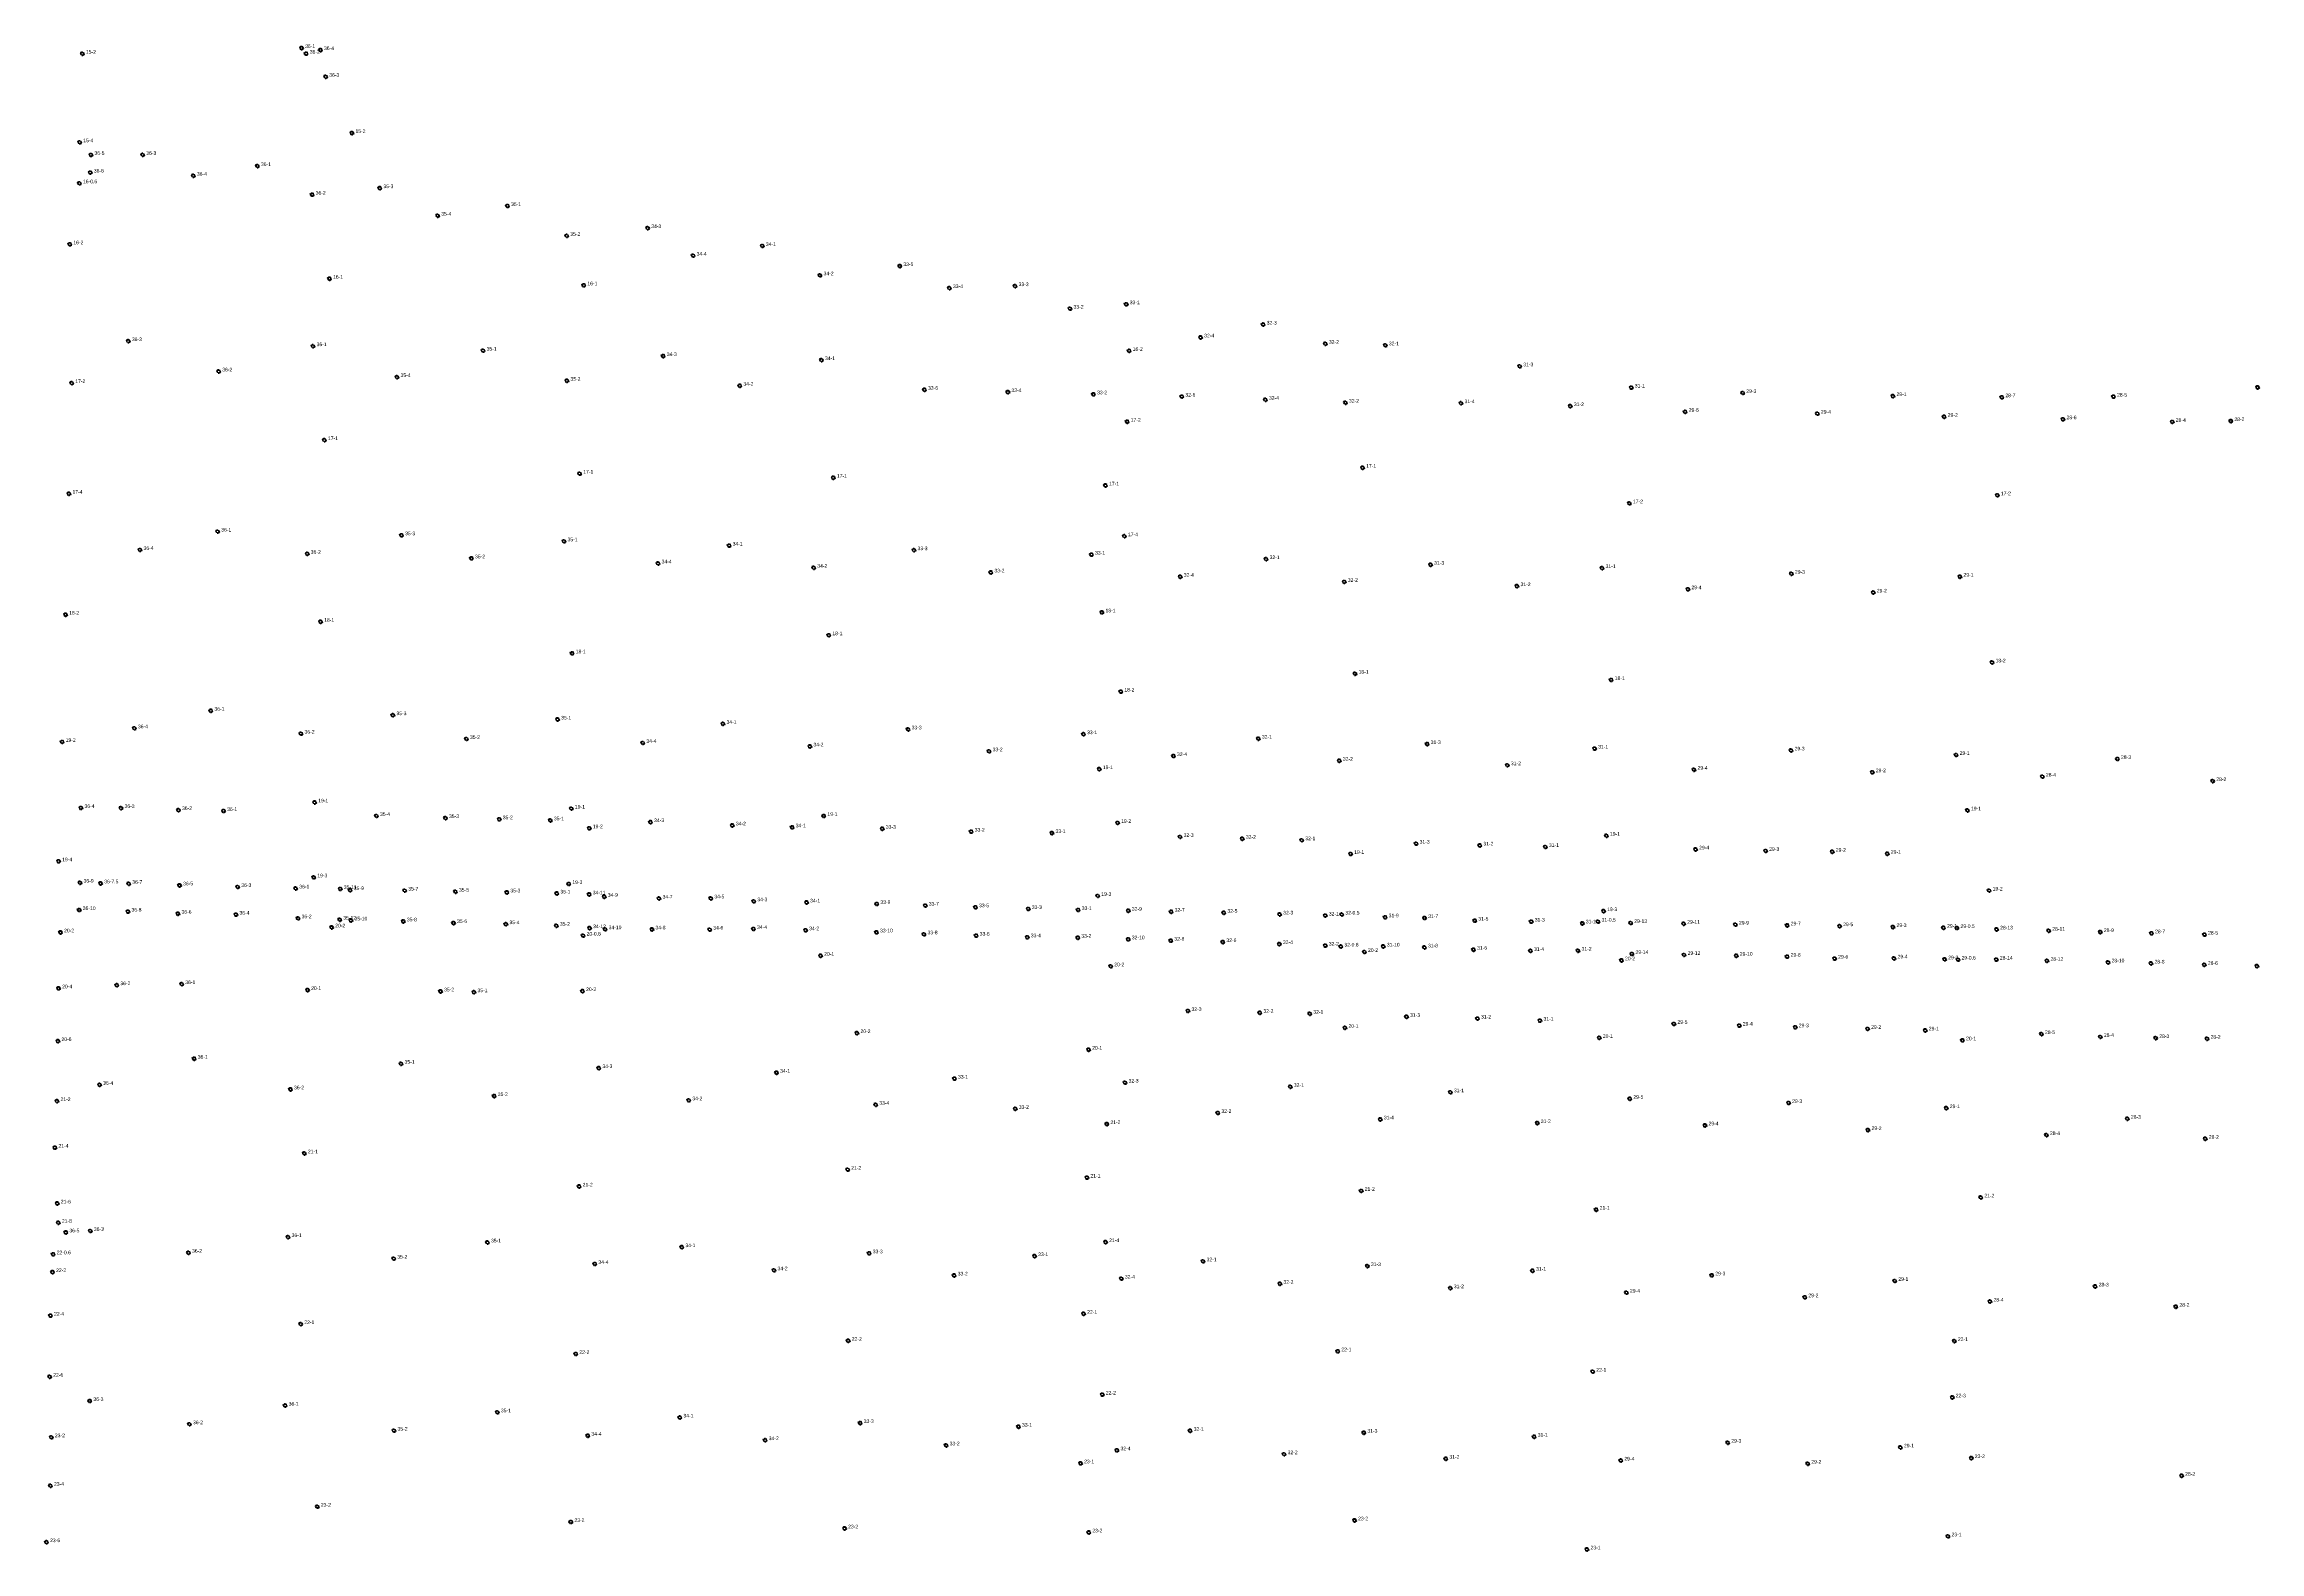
# Model space of a CAD drawing. Header units: inches. Extents: x 486468 to 494393, y 5455952 to 5461583.
# Drawn here: x 486488 to 487712, y 5456973 to 5457805 of the extents above; entities that cross this region are included whole.
import ezdxf

# ---------------------------------------------------------------- set-up
doc = ezdxf.new("R2010")
doc.units = ezdxf.units.IN
doc.header["$MEASUREMENT"] = 0
doc.layers.add('StreetLightingPoles', color=10, linetype='Continuous')

# ---------------------------------------------------------------- blocks, each defined once
blk = doc.blocks.new('Light')
at = {"color": 255}
for p, q in [((-0.7, 0.2), (-1.2, 0.4)), ((-0.4, 0.6), (-0.7, 1)), ((0, 0.7), (0, 1.2)), ((0.4, 0.6), (0.7, 1)), ((0.7, 0.2), (1.2, 0.4)), ((-0.7, -0.2), (-1.2, -0.4)), ((-0.4, -0.6), (-0.7, -1)), ((0, -0.8), (0, -1.3)), ((0.4, -0.6), (0.7, -1)), ((0.7, -0.2), (1.2, -0.4))]:
    blk.add_line(p, q, dxfattribs=at)
blk.add_circle((0, 0), 0.75, dxfattribs=at)

msp = doc.modelspace()

# ---------------------------------------------------------------- block references
at = {"layer": 'StreetLightingPoles'}
for p in [(486630.178, 5457803.364), (486640.62, 5457802.255), (486509.051, 5457800.2), (486632.733, 5457800.257), (486643.508, 5457787.493), (486657.99, 5457756.402), (486507.583, 5457751.31), (486513.786, 5457744.304), (486542.384, 5457744.342), (486507.437, 5457728.624), (486513.434, 5457734.57), (486570.378, 5457732.764), (486605.762, 5457738.164), (486635.999, 5457722.346), (486673.398, 5457725.936), (486743.943, 5457716.121), (486705.385, 5457710.738), (486821.401, 5457703.885), (486502.126, 5457694.945), (486776.669, 5457699.586), (486884.737, 5457694.021), (486846.489, 5457688.678), (486960.693, 5457682.905), (486645.582, 5457675.933), (486786.105, 5457672.272), (486916.61, 5457677.786), (486988.092, 5457670.721), (487024.376, 5457671.804), (487054.736, 5457659.408), (487085.795, 5457661.822), (487126.889, 5457643.478), (487161.473, 5457650.606), (486534.459, 5457641.431), (486636.498, 5457638.639), (486730.45, 5457636.192), (486829.976, 5457633.204), (486917.385, 5457630.964), (487087.417, 5457636.056), (487195.832, 5457639.956), (487228.962, 5457639.129), (486503.182, 5457618.235), (486584.393, 5457624.692), (486682.904, 5457621.564), (486776.769, 5457619.518), (487303.203, 5457627.539), (486872.311, 5457616.779), (486974.343, 5457614.536), (487020.413, 5457613.292), (487067.729, 5457612.047), (487116.506, 5457610.824), (487162.695, 5457609.025), (487206.884, 5457607.426), (487270.766, 5457607.151), (487331.152, 5457605.52), (487364.815, 5457615.786), (487426.433, 5457612.792), (487509.412, 5457611.053), (487569.581, 5457610.437), (487631.279, 5457610.781), (487710.882, 5457615.903), (487086.326, 5457596.926), (487394.633, 5457602.364), (487467.674, 5457601.37), (487537.734, 5457599.632), (487603.358, 5457598.285), (487663.724, 5457596.825), (487696.099, 5457597.273), (486642.781, 5457586.76), (487216.385, 5457571.453), (486501.637, 5457557.101), (486783.826, 5457568.222), (486923.961, 5457565.959), (487074.344, 5457561.706), (487567.082, 5457556.279), (487363.773, 5457551.821), (486583.811, 5457536.245), (486685.403, 5457534.189), (487084.789, 5457533.669), (486540.895, 5457526.061), (486633.305, 5457523.919), (486724.044, 5457521.445), (486775.168, 5457530.874), (486866.41, 5457528.498), (486968.533, 5457525.939), (487066.628, 5457523.48), (487163.055, 5457520.987), (486827.134, 5457518.63), (486913.145, 5457516.217), (487011.017, 5457513.654), (487115.643, 5457511.232), (487206.277, 5457508.436), (487253.987, 5457517.868), (487348.702, 5457516.036), (487453.291, 5457512.929), (487546.419, 5457511.293), (487301.69, 5457506.067), (487396.121, 5457504.377), (487498.535, 5457502.559), (486499.797, 5457490.3), (486640.673, 5457486.383), (487072.399, 5457491.614), (486921.503, 5457478.968), (486779.676, 5457468.961), (487564.166, 5457463.946), (487082.806, 5457447.832), (487212.203, 5457457.692), (487353.738, 5457454.25), (486580.051, 5457437.231), (486680.62, 5457434.787), (486537.804, 5457427.542), (486629.853, 5457424.588), (486721.255, 5457421.671), (486771.617, 5457432.405), (486862.982, 5457430), (486965.264, 5457426.947), (487062.203, 5457424.292), (487158.783, 5457421.8), (486497.873, 5457420.043), (486818.685, 5457419.465), (486911.026, 5457417.522), (487010.017, 5457414.834), (487111.893, 5457412.237), (487203.519, 5457409.606), (487252.079, 5457418.855), (487344.572, 5457416.331), (487453.105, 5457415.293), (487544.316, 5457412.85), (487633.46, 5457410.59), (487070.913, 5457404.969), (487296.375, 5457407.157), (487399.495, 5457404.674), (487497.989, 5457403.277), (487591.982, 5457400.85), (487686.086, 5457398.396), (486637.402, 5457386.584), (486508.288, 5457383.545), (486530.41, 5457383.468), (486562.144, 5457382.365), (486587.094, 5457381.866), (486671.532, 5457379.123), (486709.652, 5457377.948), (486739.375, 5457377.277), (486767.617, 5457376.685), (486779.222, 5457383.214), (486822.981, 5457375.719), (486868.145, 5457373.881), (486901.231, 5457372.831), (486918.743, 5457379.098), (487081.009, 5457375.291), (487550.565, 5457382.206), (486789.108, 5457372.319), (486951.023, 5457372.036), (487000.126, 5457370.461), (487044.765, 5457369.673), (487115.54, 5457367.557), (487149.938, 5457366.506), (487182.76, 5457365.719), (487245.961, 5457363.852), (487281.147, 5457362.802), (487317.383, 5457362.014), (487351.105, 5457368.174), (487400.388, 5457360.61), (486495.939, 5457354.069), (487209.785, 5457358.151), (487439.083, 5457359.818), (487475.903, 5457359.314), (487506.287, 5457358.229), (486507.759, 5457342.218), (486519.158, 5457341.882), (486534.672, 5457341.634), (486562.755, 5457340.756), (486594.878, 5457339.892), (486626.919, 5457339.071), (486636.917, 5457345.208), (486651.562, 5457338.792), (486657.042, 5457338.13), (486687.156, 5457337.911), (486715.172, 5457337.266), (486743.574, 5457336.879), (486771.204, 5457336.287), (486777.821, 5457341.54), (487562.541, 5457337.914), (486507.32, 5457327.162), (486534.233, 5457326.285), (486561.878, 5457325.115), (486593.892, 5457324.621), (486789.073, 5457335.774), (486797.4, 5457334.44), (486827.644, 5457333.503), (486856.258, 5457333.564), (486880.02, 5457331.997), (486909.195, 5457331.338), (486947.998, 5457330.492), (486974.796, 5457329.581), (487002.507, 5457328.67), (487031.676, 5457327.759), (487059.243, 5457327.191), (487070.049, 5457334.969), (487086.929, 5457326.752), (487110.61, 5457326.188), (487139.742, 5457325.624), (487170.566, 5457324.685), (487195.775, 5457324.106), (487204.877, 5457324.663), (487349.528, 5457326.529), (486496.993, 5457314.789), (486628.227, 5457322.564), (486646.795, 5457317.552), (486651.278, 5457321.818), (486657.463, 5457321.395), (486686.382, 5457320.879), (486714.139, 5457319.976), (486743.058, 5457319.33), (486770.944, 5457318.427), (486785.704, 5457313.042), (486789.295, 5457317.129), (486797.859, 5457316.545), (486823.745, 5457316.448), (486855.674, 5457316.349), (486879.856, 5457316.688), (486908.646, 5457315.97), (486947.815, 5457314.823), (486974.067, 5457313.73), (487002.871, 5457313.001), (487031.129, 5457312.09), (487059.039, 5457311.84), (487228.842, 5457323.133), (487250.643, 5457322.745), (487278.394, 5457321.269), (487309.558, 5457320.747), (487337.756, 5457319.764), (487346.455, 5457320.727), (487364.518, 5457319.993), (487393.781, 5457319.543), (487422.373, 5457319.103), (487450.95, 5457318.664), (487479.948, 5457318.218), (487509.422, 5457317.765), (487537.37, 5457317.336), (487544.765, 5457317.222), (487566.667, 5457316.412), (487595.458, 5457315.7), (487623.977, 5457314.995), (487652.288, 5457314.294), (487681.564, 5457313.57), (486916.952, 5457301.886), (487086.929, 5457310.974), (487110.422, 5457310.222), (487139.178, 5457309.47), (487170.378, 5457308.343), (487195.783, 5457307.498), (487204.355, 5457306.992), (487217.417, 5457304.006), (487227.829, 5457307.002), (487250.56, 5457306.485), (487277.688, 5457305.229), (487309.166, 5457304.589), (487335.418, 5457304.671), (487359.414, 5457299.351), (487365.202, 5457302.867), (487393.998, 5457302.373), (487422.841, 5457301.879), (487450.951, 5457301.398), (487477.2, 5457300.312), (487509.996, 5457300.386), (487537.983, 5457299.907), (487545.358, 5457299.78), (487566.522, 5457299.774), (487077.244, 5457296.07), (487594.509, 5457299.066), (487628.251, 5457298.213), (487651.984, 5457297.613), (487681.443, 5457296.868), (487710.509, 5457296.133), (486495.94, 5457283.891), (486528.079, 5457285.632), (486563.961, 5457286.214), (486633.489, 5457282.961), (486706.958, 5457282.211), (486725.401, 5457281.753), (486785.409, 5457282.353), (487119.906, 5457271.389), (487159.631, 5457270.362), (487187.199, 5457269.848), (487240.679, 5457268.148), (487279.863, 5457267.202), (487314.388, 5457266.052), (487388.381, 5457264.241), (487424.481, 5457263.311), (486495.563, 5457254.741), (486937.016, 5457259.133), (487206.63, 5457262.059), (487347.159, 5457256.526), (487455.438, 5457262.375), (487495.403, 5457261.496), (487527.267, 5457260.616), (487547.862, 5457255.167), (487591.453, 5457258.645), (487624.004, 5457257.071), (487654.587, 5457256.415), (487682.945, 5457256.039), (486570.831, 5457245.014), (486685.123, 5457242.21), (486794.394, 5457239.8), (487065.008, 5457249.983), (486518.567, 5457230.56), (486624.033, 5457228.067), (486892.577, 5457237.267), (486990.902, 5457234.01), (487085.127, 5457231.831), (487176.47, 5457229.471), (487264.909, 5457226.483), (486495.041, 5457221.584), (486736.606, 5457224.385), (486844.108, 5457222.043), (486947.4, 5457219.573), (487024.503, 5457217.301), (487136.414, 5457215.069), (487364.032, 5457222.846), (487451.751, 5457220.577), (487538.866, 5457217.689), (487075.081, 5457208.904), (487226.171, 5457211.468), (487312.879, 5457209.477), (487405.555, 5457208.168), (487495.616, 5457205.602), (487594.204, 5457202.852), (487638.91, 5457211.822), (486493.892, 5457195.877), (486631.707, 5457192.72), (487681.969, 5457200.756), (486931.91, 5457183.755), (487064.065, 5457179.339), (486495.178, 5457165.045), (486783.519, 5457174.411), (487215.632, 5457171.991), (487557.935, 5457168.355), (486495.777, 5457154.34), (487345.416, 5457161.589), (486499.931, 5457149.051), (486513.462, 5457149.879), (486622.691, 5457146.444), (486732.861, 5457143.516), (486840.257, 5457140.897), (487074.408, 5457143.687), (486492.925, 5457136.965), (486567.671, 5457137.82), (486681.106, 5457134.563), (486792.21, 5457131.616), (486891.196, 5457128.13), (486943.771, 5457137.517), (487035.181, 5457135.942), (487128.229, 5457133.108), (487219.022, 5457130.46), (487310.281, 5457127.859), (486492.57, 5457127.138), (486990.729, 5457125.251), (487083.101, 5457123.517), (487170.703, 5457120.659), (487264.861, 5457118.231), (487362.156, 5457115.77), (487409.341, 5457125.341), (487510.407, 5457122.259), (487621.126, 5457119.189), (487062.233, 5457104.074), (487460.748, 5457113.225), (487563.022, 5457110.869), (487665.726, 5457108.003), (486491.467, 5457103.074), (486629.706, 5457098.41), (486781.681, 5457081.907), (486932.197, 5457089.151), (487202.689, 5457083.366), (487543.336, 5457089.039), (486491, 5457069.316), (487343.545, 5457072.146), (486513.209, 5457055.915), (487072.587, 5457059.474), (487542.166, 5457057.897), (486568.204, 5457043.09), (486621.09, 5457053.412), (486738.344, 5457049.67), (486839.175, 5457046.794), (486938.794, 5457043.746), (486491.915, 5457035.892), (486681.236, 5457039.546), (486788.347, 5457036.741), (486886.298, 5457034.27), (486986.278, 5457031.393), (487026.254, 5457041.722), (487121.147, 5457039.436), (487217.089, 5457038.386), (487311.192, 5457036.148), (487418.145, 5457032.875), (487513.527, 5457030.239), (487060.578, 5457021.474), (487080.676, 5457028.672), (487173.005, 5457026.518), (487262.387, 5457023.999), (487359.056, 5457023.033), (487462.352, 5457021.283), (487552.679, 5457024.377), (486491.412, 5457009.067), (487668.894, 5457014.618), (486638.891, 5456997.543), (486778.971, 5456989.076), (486930.182, 5456985.526), (487065.113, 5456983.305), (487211.952, 5456989.959), (487539.83, 5456981.157), (486489.249, 5456977.911), (487340.367, 5456973.901)]:
    msp.add_blockref('Light', p, dxfattribs=at)

# ---------------------------------------------------------------- texts
for s, p in [('36-1', (486632.178, 5457803.364)), ('36-2', (486634.733, 5457800.257)), ('36-4', (486642.62, 5457802.255)), ('15-2', (486511.051, 5457800.2)), ('36-3', (486645.508, 5457787.493)), ('15-4', (486509.583, 5457751.31)), ('15-2', (486659.99, 5457756.402)), ('36-5', (486515.786, 5457744.304)), ('36-3', (486544.384, 5457744.342)), ('16-0.6', (486509.437, 5457728.624)), ('36-6', (486515.434, 5457734.57)), ('36-4', (486572.378, 5457732.764)), ('36-1', (486607.762, 5457738.164)), ('36-2', (486637.999, 5457722.346)), ('35-3', (486675.398, 5457725.936)), ('35-1', (486745.943, 5457716.121)), ('35-4', (486707.385, 5457710.738)), ('34-3', (486823.401, 5457703.885)), ('16-2', (486504.126, 5457694.945)), ('35-2', (486778.669, 5457699.586)), ('34-1', (486886.737, 5457694.021)), ('34-4', (486848.489, 5457688.678)), ('33-5', (486962.693, 5457682.905)), ('16-1', (486647.582, 5457675.933)), ('16-1', (486788.105, 5457672.272)), ('34-2', (486918.61, 5457677.786)), ('33-4', (486990.092, 5457670.721)), ('33-3', (487026.376, 5457671.804)), ('33-2', (487056.736, 5457659.408)), ('33-1', (487087.795, 5457661.822)), ('36-3', (486536.459, 5457641.431)), ('32-4', (487128.889, 5457643.478)), ('32-3', (487163.473, 5457650.606)), ('36-1', (486638.498, 5457638.639)), ('35-1', (486732.45, 5457636.192)), ('34-3', (486831.976, 5457633.204)), ('34-1', (486919.385, 5457630.964)), ('16-2', (487089.417, 5457636.056)), ('32-2', (487197.832, 5457639.956)), ('32-1', (487230.962, 5457639.129)), ('17-2', (486505.182, 5457618.235)), ('36-2', (486586.393, 5457624.692)), ('35-4', (486684.904, 5457621.564)), ('35-2', (486778.769, 5457619.518)), ('34-2', (486874.311, 5457616.779)), ('31-3', (487305.203, 5457627.539)), ('33-6', (486976.343, 5457614.536)), ('33-4', (487022.413, 5457613.292)), ('33-2', (487069.729, 5457612.047)), ('32-6', (487118.506, 5457610.824)), ('32-4', (487164.695, 5457609.025)), ('32-2', (487208.884, 5457607.426)), ('31-4', (487272.766, 5457607.151)), ('31-2', (487333.152, 5457605.52)), ('31-1', (487366.815, 5457615.786)), ('29-3', (487428.433, 5457612.792)), ('29-1', (487511.412, 5457611.053)), ('28-7', (487571.581, 5457610.437)), ('28-5', (487633.279, 5457610.781)), ('17-2', (487088.326, 5457596.926)), ('29-6', (487396.633, 5457602.364)), ('29-4', (487469.674, 5457601.37)), ('29-2', (487539.734, 5457599.632)), ('28-6', (487605.358, 5457598.285)), ('28-4', (487665.724, 5457596.825)), ('28-2', (487698.099, 5457597.273)), ('17-1', (486644.781, 5457586.76)), ('17-1', (486785.826, 5457568.222)), ('17-1', (487218.385, 5457571.453)), ('17-4', (486503.637, 5457557.101)), ('17-1', (486925.961, 5457565.959)), ('17-1', (487076.344, 5457561.706)), ('17-2', (487569.082, 5457556.279)), ('17-2', (487365.773, 5457551.821)), ('36-1', (486585.811, 5457536.245)), ('35-3', (486687.403, 5457534.189)), ('17-4', (487086.789, 5457533.669)), ('36-4', (486542.895, 5457526.061)), ('36-2', (486635.305, 5457523.919)), ('35-2', (486726.044, 5457521.445)), ('35-1', (486777.168, 5457530.874)), ('34-1', (486868.41, 5457528.498)), ('33-3', (486970.533, 5457525.939)), ('33-1', (487068.628, 5457523.48)), ('32-1', (487165.055, 5457520.987)), ('34-4', (486829.134, 5457518.63)), ('34-2', (486915.145, 5457516.217)), ('33-2', (487013.017, 5457513.654)), ('32-4', (487117.643, 5457511.232)), ('32-2', (487208.277, 5457508.436)), ('31-3', (487255.987, 5457517.868)), ('31-1', (487350.702, 5457516.036)), ('29-3', (487455.291, 5457512.929)), ('29-1', (487548.419, 5457511.293)), ('31-2', (487303.69, 5457506.067)), ('29-4', (487398.121, 5457504.377)), ('29-2', (487500.535, 5457502.559)), ('18-2', (486501.797, 5457490.3)), ('18-1', (486642.673, 5457486.383)), ('18-1', (487074.399, 5457491.614)), ('18-1', (486923.503, 5457478.968)), ('18-1', (486781.676, 5457468.961)), ('18-1', (487214.203, 5457457.692)), ('18-2', (487566.166, 5457463.946)), ('18-2', (487084.806, 5457447.832)), ('18-1', (487355.738, 5457454.25)), ('36-1', (486582.051, 5457437.231)), ('35-3', (486682.62, 5457434.787)), ('36-4', (486539.804, 5457427.542)), ('36-2', (486631.853, 5457424.588)), ('35-2', (486723.255, 5457421.671)), ('35-1', (486773.617, 5457432.405)), ('34-1', (486864.982, 5457430)), ('33-3', (486967.264, 5457426.947)), ('33-1', (487064.203, 5457424.292)), ('32-1', (487160.783, 5457421.8)), ('19-2', (486499.873, 5457420.043)), ('34-4', (486820.685, 5457419.465)), ('34-2', (486913.026, 5457417.522)), ('33-2', (487012.017, 5457414.834)), ('32-4', (487113.893, 5457412.237)), ('32-2', (487205.519, 5457409.606)), ('31-3', (487254.079, 5457418.855)), ('31-1', (487346.572, 5457416.331)), ('29-3', (487455.105, 5457415.293)), ('29-1', (487546.316, 5457412.85)), ('28-3', (487635.46, 5457410.59)), ('19-1', (487072.913, 5457404.969)), ('31-2', (487298.375, 5457407.157)), ('29-4', (487401.495, 5457404.674)), ('29-2', (487499.989, 5457403.277)), ('28-4', (487593.982, 5457400.85)), ('28-2', (487688.086, 5457398.396)), ('19-1', (486639.402, 5457386.584)), ('36-4', (486510.288, 5457383.545)), ('36-3', (486532.41, 5457383.468)), ('36-2', (486564.144, 5457382.365)), ('36-1', (486589.094, 5457381.866)), ('35-4', (486673.532, 5457379.123)), ('35-3', (486711.652, 5457377.948)), ('35-2', (486741.375, 5457377.277)), ('35-1', (486769.617, 5457376.685)), ('19-1', (486781.222, 5457383.214)), ('19-2', (486791.108, 5457372.319)), ('34-3', (486824.981, 5457375.719)), ('34-2', (486870.145, 5457373.881)), ('34-1', (486903.231, 5457372.831)), ('19-1', (486920.743, 5457379.098)), ('33-3', (486953.023, 5457372.036)), ('19-2', (487083.009, 5457375.291)), ('19-1', (487552.565, 5457382.206)), ('33-2', (487002.126, 5457370.461)), ('33-1', (487046.765, 5457369.673)), ('32-3', (487117.54, 5457367.557)), ('32-2', (487151.938, 5457366.506)), ('32-1', (487184.76, 5457365.719)), ('31-3', (487247.961, 5457363.852)), ('31-2', (487283.147, 5457362.802)), ('31-1', (487319.383, 5457362.014)), ('19-1', (487353.105, 5457368.174)), ('29-4', (487402.388, 5457360.61)), ('29-3', (487441.083, 5457359.818)), ('19-4', (486497.939, 5457354.069)), ('19-1', (487211.785, 5457358.151)), ('29-2', (487477.903, 5457359.314)), ('29-1', (487508.287, 5457358.229)), ('36-9', (486509.759, 5457342.218)), ('36-7.5', (486521.158, 5457341.882)), ('36-7', (486536.672, 5457341.634)), ('36-5', (486564.755, 5457340.756)), ('36-3', (486596.878, 5457339.892)), ('36-1', (486628.919, 5457339.071)), ('19-3', (486638.917, 5457345.208)), ('35-11', (486653.562, 5457338.792)), ('35-9', (486659.042, 5457338.13)), ('35-7', (486689.156, 5457337.911)), ('35-5', (486717.172, 5457337.266)), ('35-3', (486745.574, 5457336.879)), ('35-1', (486773.204, 5457336.287)), ('19-3', (486779.821, 5457341.54)), ('34-11', (486791.073, 5457335.774)), ('19-2', (487564.541, 5457337.914)), ('36-10', (486509.32, 5457327.162)), ('36-8', (486536.233, 5457326.285)), ('36-6', (486563.878, 5457325.115)), ('36-4', (486595.892, 5457324.621)), ('34-9', (486799.4, 5457334.44)), ('34-7', (486829.644, 5457333.503)), ('34-5', (486858.258, 5457333.564)), ('34-3', (486882.02, 5457331.997)), ('34-1', (486911.195, 5457331.338)), ('33-9', (486949.998, 5457330.492)), ('33-7', (486976.796, 5457329.581)), ('33-5', (487004.507, 5457328.67)), ('33-3', (487033.676, 5457327.759)), ('33-1', (487061.243, 5457327.191)), ('19-3', (487072.049, 5457334.969)), ('32-9', (487088.929, 5457326.752)), ('32-7', (487112.61, 5457326.188)), ('32-5', (487141.742, 5457325.624)), ('32-3', (487172.566, 5457324.685)), ('32-1', (487197.775, 5457324.106)), ('32-0.5', (487206.877, 5457324.663)), ('31-9', (487230.842, 5457323.133)), ('19-3', (487351.528, 5457326.529)), ('20-2', (486498.993, 5457314.789)), ('36-2', (486630.227, 5457322.564)), ('20-2', (486648.795, 5457317.552)), ('35-12', (486653.278, 5457321.818)), ('35-10', (486659.463, 5457321.395)), ('35-8', (486688.382, 5457320.879)), ('35-6', (486716.139, 5457319.976)), ('35-4', (486745.058, 5457319.33)), ('35-2', (486772.944, 5457318.427)), ('20-0.6', (486787.704, 5457313.042)), ('34-12', (486791.295, 5457317.129)), ('34-10', (486799.859, 5457316.545)), ('34-8', (486825.745, 5457316.448)), ('34-6', (486857.674, 5457316.349)), ('34-4', (486881.856, 5457316.688)), ('34-2', (486910.646, 5457315.97)), ('33-10', (486949.815, 5457314.823)), ('33-8', (486976.067, 5457313.73)), ('33-6', (487004.871, 5457313.001)), ('33-4', (487033.129, 5457312.09)), ('33-2', (487061.039, 5457311.84)), ('32-10', (487088.929, 5457310.974)), ('31-7', (487252.643, 5457322.745)), ('31-5', (487280.394, 5457321.269)), ('31-3', (487311.558, 5457320.747)), ('31-1', (487339.756, 5457319.764)), ('31-0.5', (487348.455, 5457320.727)), ('29-13', (487366.518, 5457319.993)), ('29-11', (487395.781, 5457319.543)), ('29-9', (487424.373, 5457319.103)), ('29-7', (487452.95, 5457318.664)), ('29-5', (487481.948, 5457318.218)), ('29-3', (487511.422, 5457317.765)), ('29-1', (487539.37, 5457317.336)), ('29-0.5', (487546.765, 5457317.222)), ('28-13', (487568.667, 5457316.412)), ('28-11', (487597.458, 5457315.7)), ('28-9', (487625.977, 5457314.995)), ('28-7', (487654.288, 5457314.294)), ('28-5', (487683.564, 5457313.57)), ('20-1', (486918.952, 5457301.886)), ('32-8', (487112.422, 5457310.222)), ('32-6', (487141.178, 5457309.47)), ('32-4', (487172.378, 5457308.343)), ('32-2', (487197.783, 5457307.498)), ('32-0.6', (487206.355, 5457306.992)), ('20-2', (487219.417, 5457304.006)), ('31-10', (487229.829, 5457307.002)), ('31-8', (487252.56, 5457306.485)), ('31-6', (487279.688, 5457305.229)), ('31-4', (487311.166, 5457304.589)), ('31-2', (487337.418, 5457304.671)), ('20-2', (487361.414, 5457299.351)), ('29-14', (487367.202, 5457302.867)), ('29-12', (487395.998, 5457302.373)), ('29-10', (487424.841, 5457301.879)), ('29-8', (487452.951, 5457301.398)), ('29-6', (487479.2, 5457300.312)), ('29-4', (487511.996, 5457300.386)), ('29-2', (487539.983, 5457299.907)), ('29-0.6', (487547.358, 5457299.78)), ('28-14', (487568.522, 5457299.774)), ('28-12', (487596.509, 5457299.066)), ('36-1', (486565.961, 5457286.214)), ('20-2', (487079.244, 5457296.07)), ('28-10', (487630.251, 5457298.213)), ('28-8', (487653.984, 5457297.613)), ('28-6', (487683.443, 5457296.868)), ('20-4', (486497.94, 5457283.891)), ('36-2', (486530.079, 5457285.632)), ('20-1', (486635.489, 5457282.961)), ('35-2', (486708.958, 5457282.211)), ('35-1', (486727.401, 5457281.753)), ('20-2', (486787.409, 5457282.353)), ('32-3', (487121.906, 5457271.389)), ('32-2', (487161.631, 5457270.362)), ('32-1', (487189.199, 5457269.848)), ('20-1', (487208.63, 5457262.059)), ('31-3', (487242.679, 5457268.148)), ('31-2', (487281.863, 5457267.202)), ('31-1', (487316.388, 5457266.052)), ('29-5', (487390.381, 5457264.241)), ('29-4', (487426.481, 5457263.311)), ('29-3', (487457.438, 5457262.375)), ('20-6', (486497.563, 5457254.741)), ('20-2', (486939.016, 5457259.133)), ('20-1', (487067.008, 5457249.983)), ('20-1', (487349.159, 5457256.526)), ('29-2', (487497.403, 5457261.496)), ('29-1', (487529.267, 5457260.616)), ('20-1', (487549.862, 5457255.167)), ('28-5', (487593.453, 5457258.645)), ('28-4', (487626.004, 5457257.071)), ('28-3', (487656.587, 5457256.415)), ('28-2', (487684.945, 5457256.039)), ('36-1', (486572.831, 5457245.014)), ('35-1', (486687.123, 5457242.21)), ('34-3', (486796.394, 5457239.8)), ('34-1', (486894.577, 5457237.267)), ('36-4', (486520.567, 5457230.56)), ('36-2', (486626.033, 5457228.067)), ('33-1', (486992.902, 5457234.01)), ('32-3', (487087.127, 5457231.831)), ('32-1', (487178.47, 5457229.471)), ('31-1', (487266.909, 5457226.483)), ('21-2', (486497.041, 5457221.584)), ('35-2', (486738.606, 5457224.385)), ('34-2', (486846.108, 5457222.043)), ('33-4', (486949.4, 5457219.573)), ('33-2', (487026.503, 5457217.301)), ('32-2', (487138.414, 5457215.069)), ('29-5', (487366.032, 5457222.846)), ('29-3', (487453.751, 5457220.577)), ('29-1', (487540.866, 5457217.689)), ('21-2', (487077.081, 5457208.904)), ('31-4', (487228.171, 5457211.468)), ('31-2', (487314.879, 5457209.477)), ('29-4', (487407.555, 5457208.168)), ('29-2', (487497.616, 5457205.602)), ('28-4', (487596.204, 5457202.852)), ('28-3', (487640.91, 5457211.822)), ('28-2', (487683.969, 5457200.756)), ('21-4', (486495.892, 5457195.877)), ('21-1', (486633.707, 5457192.72)), ('21-2', (486933.91, 5457183.755)), ('21-1', (487066.065, 5457179.339)), ('21-6', (486497.178, 5457165.045)), ('21-2', (486785.519, 5457174.411)), ('21-2', (487217.632, 5457171.991)), ('21-2', (487559.935, 5457168.355)), ('21-8', (486497.777, 5457154.34)), ('21-1', (487347.416, 5457161.589)), ('36-5', (486501.931, 5457149.051)), ('36-3', (486515.462, 5457149.879)), ('36-1', (486624.691, 5457146.444)), ('35-1', (486734.861, 5457143.516)), ('34-1', (486842.257, 5457140.897)), ('21-4', (487076.408, 5457143.687)), ('22-2', (486494.57, 5457127.138)), ('22-0.6', (486494.925, 5457136.965)), ('36-2', (486569.671, 5457137.82)), ('35-2', (486683.106, 5457134.563)), ('34-4', (486794.21, 5457131.616)), ('34-2', (486893.196, 5457128.13)), ('33-3', (486945.771, 5457137.517)), ('33-1', (487037.181, 5457135.942)), ('32-1', (487130.229, 5457133.108)), ('31-3', (487221.022, 5457130.46)), ('31-1', (487312.281, 5457127.859)), ('33-2', (486992.729, 5457125.251)), ('32-4', (487085.101, 5457123.517)), ('32-2', (487172.703, 5457120.659)), ('31-2', (487266.861, 5457118.231)), ('29-4', (487364.156, 5457115.77)), ('29-3', (487411.341, 5457125.341)), ('29-1', (487512.407, 5457122.259)), ('28-3', (487623.126, 5457119.189)), ('22-4', (486493.467, 5457103.074)), ('22-1', (487064.233, 5457104.074)), ('29-2', (487462.748, 5457113.225)), ('28-4', (487565.022, 5457110.869)), ('28-2', (487667.726, 5457108.003)), ('22-1', (486631.706, 5457098.41)), ('22-2', (486783.681, 5457081.907)), ('22-2', (486934.197, 5457089.151)), ('22-1', (487204.689, 5457083.366)), ('22-1', (487545.336, 5457089.039)), ('22-6', (486493, 5457069.316)), ('22-1', (487345.545, 5457072.146)), ('36-3', (486515.209, 5457055.915)), ('22-2', (487074.587, 5457059.474)), ('22-3', (487544.166, 5457057.897)), ('36-2', (486570.204, 5457043.09)), ('36-1', (486623.09, 5457053.412)), ('35-1', (486740.344, 5457049.67)), ('34-1', (486841.175, 5457046.794)), ('33-3', (486940.794, 5457043.746)), ('33-1', (487028.254, 5457041.722)), ('23-2', (486493.915, 5457035.892)), ('35-2', (486683.236, 5457039.546)), ('34-4', (486790.347, 5457036.741)), ('34-2', (486888.298, 5457034.27)), ('33-2', (486988.278, 5457031.393)), ('32-1', (487123.147, 5457039.436)), ('31-3', (487219.089, 5457038.386)), ('31-1', (487313.192, 5457036.148)), ('29-3', (487420.145, 5457032.875)), ('29-1', (487515.527, 5457030.239)), ('23-1', (487062.578, 5457021.474)), ('32-4', (487082.676, 5457028.672)), ('32-2', (487175.005, 5457026.518)), ('31-2', (487264.387, 5457023.999)), ('29-4', (487361.056, 5457023.033)), ('29-2', (487464.352, 5457021.283)), ('23-2', (487554.679, 5457024.377)), ('23-4', (486493.412, 5457009.067)), ('28-2', (487670.894, 5457014.618)), ('23-2', (486640.891, 5456997.543)), ('23-2', (486780.971, 5456989.076)), ('23-2', (486932.182, 5456985.526)), ('23-2', (487067.113, 5456983.305)), ('23-2', (487213.952, 5456989.959)), ('23-1', (487541.83, 5456981.157)), ('23-6', (486491.249, 5456977.911)), ('23-1', (487342.367, 5456973.901))]:
    msp.add_text(s, height=2, dxfattribs=at).set_placement(p)

doc.saveas('drawing.dxf')
